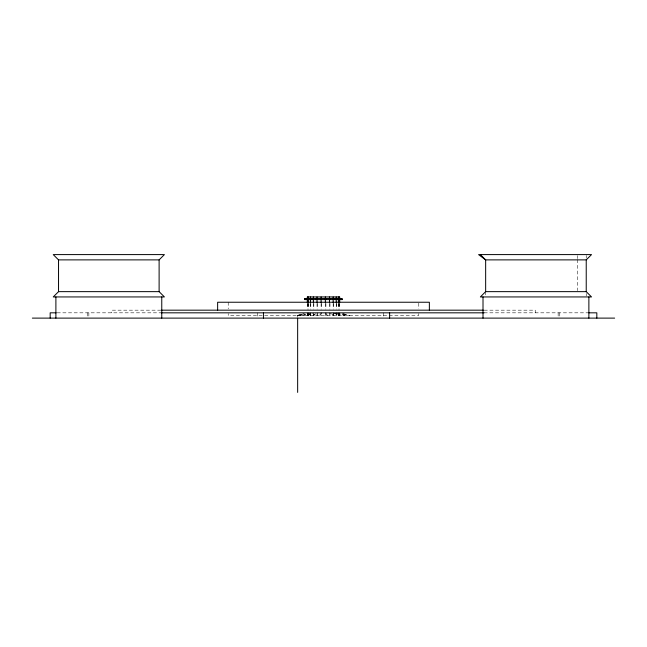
<?xml version="1.0" encoding="UTF-8"?>
<svg xmlns="http://www.w3.org/2000/svg" width="647" height="647" viewBox="0 0 647 647"><rect width="100%" height="100%" fill="white"/><g stroke="black" fill="none" stroke-linecap="round" stroke-linejoin="round"><path stroke-width="0.49" stroke-dasharray="3.23 2.43" d="M320.5 315.469L321.656 312.825L321.656 315.469M319.586 315.469L321.098 312.825L321.098 315.469M312.946 315.469L317.022 312.825L317.022 315.469M307.754 315.469L312.962 313.197M307.026 315.469L312.477 313.197M302.788 315.469L309.889 313.116M302.222 315.469L309.525 313.116M299.229 315.469L304.85 313.884M298.874 315.469L304.575 313.884M297.321 315.469L303.75 313.787M297.199 315.469L303.661 313.787M160.828 310.172L111.769 310.172L111.769 312.825M484.166 310.172L535.231 310.172L535.231 312.825M57.122 312.825L161.354 312.825M484.085 312.825L587.897 312.825M343.339 313.787L349.801 315.469M343.25 313.787L349.679 315.469M342.425 313.884L348.126 315.469M342.15 313.884L347.771 315.469M337.475 313.116L344.778 315.469M337.111 313.116L344.212 315.469M334.523 313.197L339.974 315.469M334.038 313.197L339.246 315.469M334.054 315.469L329.978 312.825L329.978 315.469M327.414 315.469L325.902 312.825L325.902 315.469M325.344 312.825L326.5 315.469M586.231 255.476L586.231 258.121M586.231 293.414L586.231 296.059M577.391 255.589L577.391 258.598M577.391 259.601L577.391 290.649M559.768 312.825L559.768 317.232M558.143 312.825L558.143 317.232M485.654 291.643L485.654 296.059M418.779 303.176L418.779 308.854M418.779 313.577L418.779 315.469L228.221 315.469L228.221 313.577M383.558 312.825L383.558 317.232M339.651 303.37L339.651 309.04M339.651 312.825L339.651 315.469M339.57 303.37L339.57 309.04M339.57 312.825L339.57 315.469M338.624 303.37L338.624 309.04M338.624 312.825L338.624 315.469M338.405 303.37L338.405 309.04M338.405 312.825L338.405 315.469M336.561 303.37L336.561 309.04M336.561 312.825L336.561 315.469M336.222 303.37L336.222 309.04M336.222 312.825L336.222 315.469M333.617 303.37L333.617 309.04M333.617 312.825L333.617 315.469M333.165 303.37L333.165 309.04M333.165 312.825L333.165 315.469L329.46 312.825L329.46 315.469M329.978 303.37L329.978 309.04M329.46 303.37L329.46 309.04M325.902 303.37L325.902 309.04M325.344 303.37L325.344 309.04M325.344 313.706L325.344 315.469M321.656 303.37L321.656 309.04M321.098 303.37L321.098 309.04M317.54 303.37L317.54 309.04M317.54 315.469L317.54 312.825L313.795 315.469L313.835 312.825M317.022 303.37L317.022 309.04M313.835 303.37L313.835 309.04M313.383 303.37L313.383 309.04M313.383 312.825L313.383 315.469M310.778 303.37L310.778 309.04M310.778 312.825L310.778 315.469M310.439 303.37L310.439 309.04M310.439 312.825L310.439 315.469M308.595 303.37L308.595 309.04M308.595 312.825L308.595 315.469M308.376 303.37L308.376 309.04M308.376 312.825L308.376 315.469M307.43 303.37L307.43 309.04M307.43 312.825L307.43 315.469M307.349 303.37L307.349 309.04M307.349 312.825L307.349 315.469M297.652 315.469L297.652 317.467M257.377 312.825L257.377 317.232M228.221 302.238L228.221 308.854M88.857 312.825L88.857 317.232M87.232 312.825L87.232 317.232"/><path stroke-width="0.97" d="M58.537 291.643L53.24 296.941L164.411 296.941L159.113 291.643L58.537 291.643L58.537 259.884L53.24 254.595L164.411 254.595L159.113 259.884L58.537 259.884M485.654 291.643L480.357 296.941L591.528 296.941L586.231 291.643L485.654 291.643L485.654 259.884L480.357 254.595M586.231 259.884L591.528 254.595L478.562 254.595L485.654 259.884L586.231 259.884L586.231 291.643M342.303 299.585L304.697 299.585L304.697 298.526L342.303 298.526L342.214 299.585M161.629 310.172L483.358 310.172M56.184 312.825L50.175 312.825L50.175 318.114M161.354 312.825L484.085 312.825M588.81 312.825L596.825 312.825L596.825 318.114M32.35 318.114L614.65 318.114M588.875 296.941L588.875 318.114M483.01 296.941L483.01 318.114M429.365 310.172L429.365 302.238L217.635 302.238L217.635 310.172M389.623 312.825L389.623 318.114M340.856 298.526L340.856 299.585M339.651 298.526L339.651 296.941L307.349 296.941L307.349 298.526M339.651 299.585L339.651 302.424M339.57 296.941L339.57 298.526M339.57 299.585L339.57 302.424M338.405 296.941L338.405 302.424M336.222 296.941L336.222 298.526M336.222 299.585L336.222 302.424M334.758 298.526L334.758 299.585M333.165 296.941L333.165 298.526M333.165 299.585L333.165 302.424M330.439 298.526L330.439 299.585M329.46 296.941L329.46 298.526M329.46 299.585L329.46 302.424M325.643 298.526L325.643 299.585M325.344 296.941L325.344 298.526M325.344 299.585L325.344 302.424M321.098 296.941L321.098 298.526M321.098 299.585L321.098 302.424M320.702 298.526L320.702 299.585M317.022 296.941L317.022 298.526M317.022 299.585L317.022 302.424M315.954 298.526L315.954 299.585M313.383 296.941L313.383 298.526M313.383 299.585L313.383 302.424M311.725 298.526L311.725 299.585M310.439 296.941L310.439 298.526M310.439 299.585L310.439 302.424M308.376 296.941L308.376 302.424M307.43 296.941L307.43 298.526M307.43 299.585L307.43 302.424M307.349 299.585L307.349 302.424M305.894 298.526L305.894 299.585M304.786 298.526L304.786 299.585M297.652 318.47L297.652 392.405M263.442 312.825L263.442 318.114M161.766 296.941L161.766 318.114M159.113 259.884L159.113 291.643M55.893 296.941L55.893 318.114"/></g></svg>
